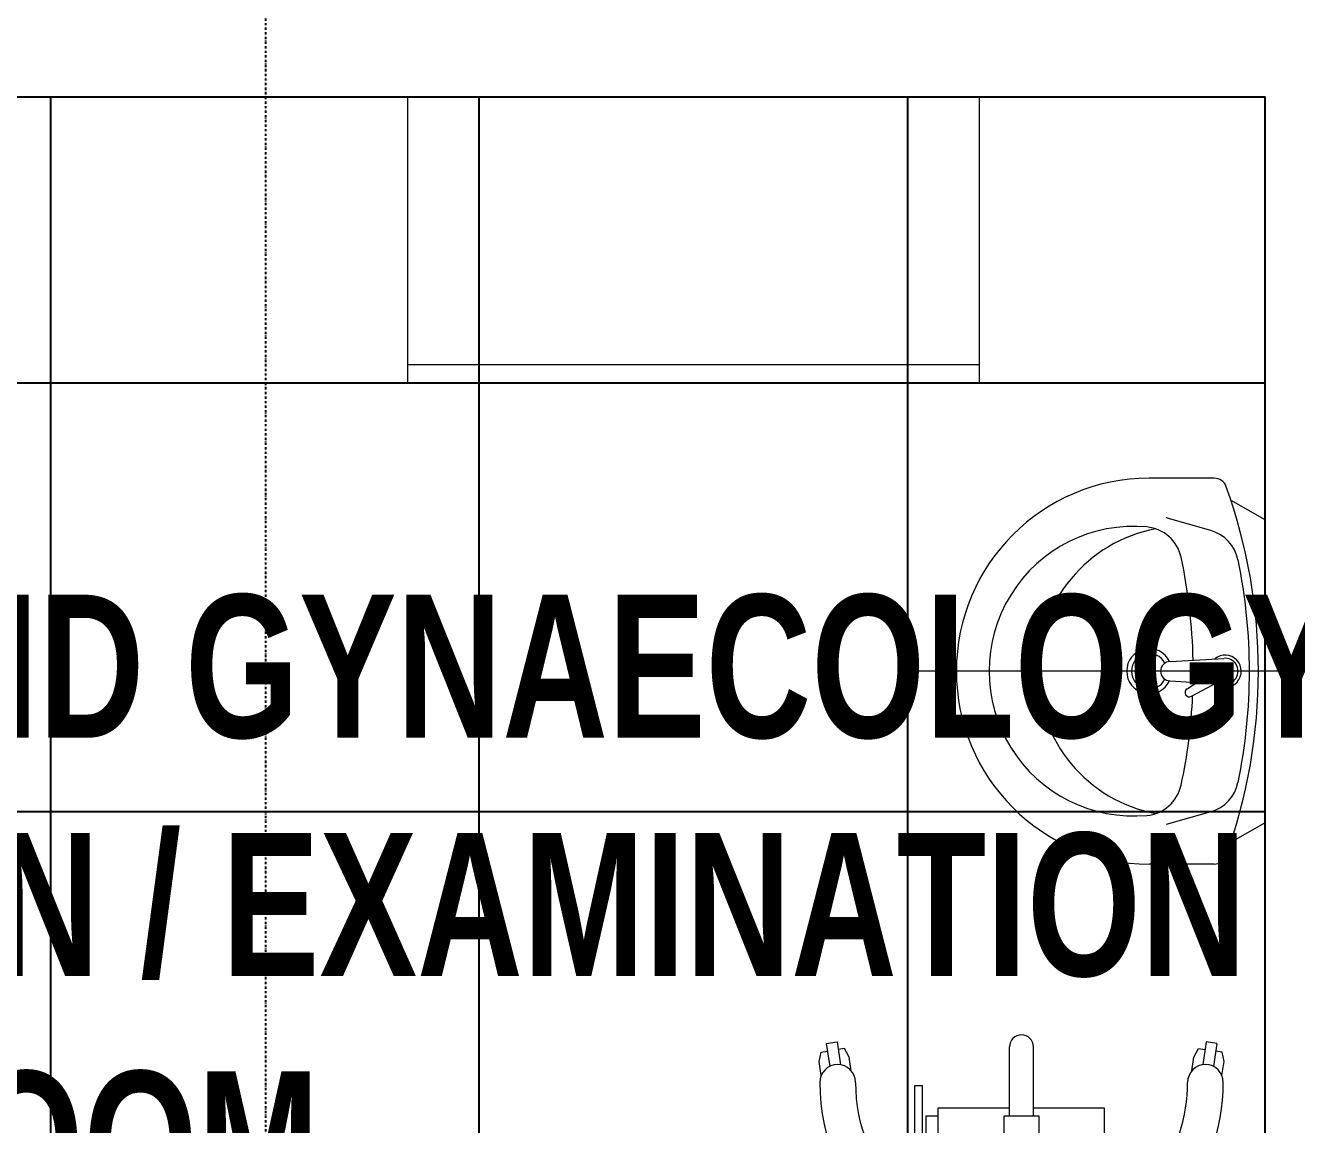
# Model space of a CAD drawing. Extents: x -12260 to 57327, y -29287 to 19916.
# Drawn here: x 27641 to 29420, y -4248 to -2710 of the extents above; entities that cross this region are included whole.
import ezdxf

# ---------------------------------------------------------------- set-up
doc = ezdxf.new("R2010")
doc.units = 0
doc.header["$LTSCALE"] = 0.25
doc.linetypes.add('DASHDOT', pattern=[25.4, 12.7, -6.35, 0, -6.35])
for name, color, linetype, lineweight in [('01-First Floor$0$72_EGR_BASE_TEXT', 252, 'Continuous', 5), ('01-First Floor$0$LOADING', 253, 'Continuous', 5), ('01-First Floor$0$SANIT', 250, 'Continuous', 5), ('01-First Floor$0$Walls', 251, 'Continuous', 5), ('E-LITE-CLNG-CNDT', 6, 'DASHDOT', 35), ('F-ALRM-CLNG-CNDT', 51, 'DASHDOT', 25)]:
    doc.layers.add(name, color=color, linetype=linetype, lineweight=lineweight)
doc.layers.add('01-First Floor$0$FALSE CEILING', color=251, linetype='Continuous')
doc.styles.add('01-First Floor$0$X3G_ENTITY_9EC9', font='swisscl.ttf', dxfattribs={"height": 0.2})

# ---------------------------------------------------------------- blocks, each defined once
blk = doc.blocks.new('01-First Floor$0$lav-manta 60')
at = {"layer": '01-First Floor$0$SANIT'}
for p, q in [((0, 0.04), (0, -0.56)), ((-0.2658, -0.0529), (-0.2358, 0)), ((-0.2358, 0), (0.2358, 0)), ((0.2658, -0.0529), (0.2358, 0)), ((0.0389, -0.1142), (0.0087, -0.0575)), ((-0.3, -0.0789), (-0.3, -0.18)), ((-0.015, -0.1473), (-0.0199, -0.064)), ((0.0274, -0.121), (-0.0078, -0.0673)), ((0.0191, -0.077), (0.0199, -0.064)), ((0.3, -0.0789), (0.3, -0.18)), ((-0.2185, -0.0841), (-0.2383, -0.1537)), ((0.2185, -0.0841), (0.2383, -0.1537)), ((0.015, -0.1473), (0.0174, -0.1057))]:
    blk.add_line(p, q, dxfattribs=at)
for centre, radius, start, end in [((0, -0.8557), 0.8457, 70.1771, 109.8229), ((0, -0.8696), 0.8457, 78.1914, 101.8086), ((0, -0.0617), 0.025, 320.7474, 220.368), ((-0.1608, -0.1006), 0.06, 101.8086, 164.0794), ((0, -0.0617), 0.02, 353.2671, 186.682), ((0, -0.0617), 0.00966, 25.4127, 215.9577), ((0.1608, -0.1006), 0.06, 15.9206, 78.1914), ((-0.28, -0.0789), 0.02, 109.8229, 180), ((0.28, -0.0789), 0.02, 0, 70.1771), ((0, -0.9572), 0.8457, 91.1572, 102.0883), ((0, -0.9572), 0.8457, 88.5486, 88.844), ((0.0332, -0.1176), 0.00666, 210.6852, 30.6852), ((0, -0.9572), 0.8457, 77.9117, 87.4274), ((-0.1645, -0.189), 0.06, 102.0883, 174.8142), ((0.1645, -0.189), 0.06, 5.1858, 77.9117), ((0, -0.18), 0.035, 115.3106, 64.6894), ((0, -0.18), 0.0275, 117.1496, 62.8504), ((0, -0.1473), 0.015, 180, 0), ((0, -0.1282), 0.2252, 190.6097, 349.3903), ((0, -0.18), 0.3, 180, 0), ((0, -0.2039), 0.2252, 174.8142, 5.1858)]:
    blk.add_arc(centre, radius, start, end, dxfattribs=at)
blk = doc.blocks.new('01-First Floor$0$mobile light')
at = {"layer": '01-First Floor$0$LOADING'}
for p, q in [((1882.58, -498.29), (1882.35, -499.8)), ((1882.58, -498.29), (1885.78, -498.78)), ((1883.78, -497.56), (1883.65, -498.45)), ((1885.1, -497.29), (1883.78, -497.56)), ((1887.04, -497.59), (1885.1, -497.29)), ((1923.94, -497.59), (1925.88, -497.29)), ((1928.41, -498.29), (1925.2, -498.78)), ((1925.88, -497.29), (1927.2, -497.56)), ((1927.2, -497.56), (1927.33, -498.45)), ((1928.41, -498.29), (1928.63, -499.8)), ((1882.35, -499.8), (1885.55, -500.28)), ((1883.28, -500.85), (1883.42, -499.96)), ((1928.63, -499.8), (1925.43, -500.28)), ((1927.7, -500.85), (1927.56, -499.96)), ((1884.47, -501.5), (1883.28, -500.85)), ((1886.4, -501.79), (1884.47, -501.5)), ((1924.58, -501.79), (1926.52, -501.5)), ((1926.52, -501.5), (1927.7, -500.85)), ((1947.59, -502.62), (1941.09, -502.62)), ((1948.76, -501.94), (1947.59, -502.62)), ((1947.59, -502.62), (1947.59, -505.45)), ((1948.15, -506.5), (1952.41, -502.55)), ((1953.47, -501.94), (1948.76, -501.94)), ((1958.23, -506.5), (1953.47, -501.94)), ((1947.59, -505.45), (1941.09, -505.45)), ((1947.59, -505.45), (1948.15, -506.5)), ((1946.6, -512.08), (1948.15, -506.5)), ((1958.23, -506.5), (1948.15, -506.5)), ((1959.78, -512.08), (1958.23, -506.5)), ((1963.08, -509.67), (1943.3, -509.67)), ((1959.78, -512.08), (1946.6, -512.08)), ((1908.01, -522.53), (1909, -517.55)), ((1911.69, -517.55), (1909, -517.55)), ((1912.69, -522.53), (1911.69, -517.55)), ((1911.69, -517.55), (1914.17, -518.99)), ((1914.17, -518.99), (1914.17, -523.77)), ((1921.08, -519.69), (1914.74, -519.69)), ((1922.73, -518.8), (1921.08, -519.69)), ((1921.08, -519.69), (1921.08, -523.01)), ((1921.08, -519.69), (1921.08, -523.01)), ((1925.38, -518.8), (1922.73, -518.8)), ((1892.68, -528.06), (1892.68, -523.24)), ((1892.68, -523.24), (1906.16, -523.24)), ((1897.5, -528.06), (1897.5, -523.24)), ((1906.16, -523.24), (1906.16, -528.06)), ((1908.01, -522.53), (1908.62, -524.28)), ((1912.69, -522.53), (1911.9, -524.78)), ((1921.08, -523.01), (1914.77, -523.01)), ((1922.73, -523.93), (1921.08, -523.04)), ((1892.68, -523.97), (1883.05, -523.97)), ((1909.15, -524.25), (1906.16, -524.32)), ((1909.15, -524.25), (1909.15, -526.94)), ((1911.9, -524.78), (1914.17, -523.77)), ((1925.38, -523.93), (1922.73, -523.93)), ((1892.68, -527.34), (1883.05, -527.34)), ((1906.16, -528.06), (1892.68, -528.06)), ((1909.15, -526.94), (1906.16, -526.87)), ((1884.47, -549.77), (1883.28, -550.42)), ((1886.4, -549.48), (1884.47, -549.77)), ((1924.58, -549.48), (1926.52, -549.77)), ((1926.52, -549.77), (1927.7, -550.42)), ((1882.35, -551.47), (1885.55, -550.99)), ((1882.58, -552.98), (1882.35, -551.47)), ((1883.28, -550.42), (1883.42, -551.31)), ((1928.63, -551.47), (1925.43, -550.99)), ((1927.7, -550.42), (1927.56, -551.31)), ((1928.41, -552.98), (1928.63, -551.47)), ((1882.58, -552.98), (1885.78, -552.5)), ((1883.78, -553.71), (1883.65, -552.82)), ((1928.41, -552.98), (1925.2, -552.5)), ((1927.2, -553.71), (1927.33, -552.82)), ((1885.1, -553.98), (1883.78, -553.71)), ((1887.04, -553.69), (1885.1, -553.98)), ((1923.94, -553.69), (1925.88, -553.98)), ((1925.88, -553.98), (1927.2, -553.71))]:
    blk.add_line(p, q, dxfattribs=at)
for points in [[(1903.33, -523.24), (1903.33, -514.02), (1891.61, -514.02), (1891.61, -523.97)], [(1954.27, -524.55), (1954.27, -528.82), (1952.05, -528.82), (1952.05, -524.5)], [(1891.61, -527.34), (1891.61, -537.34), (1903.33, -537.34), (1903.33, -528.06)], [(1892.74, -537.34), (1892.74, -539.04), (1895.76, -539.04), (1895.76, -537.34)], [(1898.05, -537.34), (1898.05, -539.5)], [(1898.05, -540.63), (1898.05, -540.87), (1898.53, -541.35), (1900.02, -541.35), (1900.5, -540.87), (1900.5, -537.34)]]:
    blk.add_lwpolyline(points, dxfattribs=at)
for points in [[(1929.78, -518.8), (1925.38, -518.8), (1925.38, -523.93), (1929.78, -523.93)], [(1899.3, -539.5), (1888.5, -539.5), (1888.5, -540.63), (1899.3, -540.63)]]:
    blk.add_lwpolyline(points, close=True, dxfattribs=at)
for centre, radius in [((1945.96, -511.25), 0.793), ((1960.42, -511.25), 0.793), ((1953.01, -531.79), 8.32), ((1953.01, -531.79), 7.35), ((1938.31, -531.85), 0.793), ((1968.07, -531.85), 0.793), ((1953.19, -546.77), 0.793)]:
    blk.add_circle(centre, radius, dxfattribs=at)
for centre, radius, start, end in [((1888.02, -499.89), 2.5, 90, 270), ((1888.02, -525.64), 28.25, 12.1463, 90), ((1922.96, -525.64), 28.25, 90, 128.2073), ((1922.96, -499.89), 2.5, 270, 90), ((1888.02, -525.64), 23.25, 20.3387, 90), ((1922.96, -525.64), 23.25, 90, 126.3743), ((1942.82, -519.31), 16.86, 97.1293, 177.6115), ((1942.82, -519.31), 13.97, 97.1293, 177.6115), ((1922.96, -525.64), 28.25, 138.4974, 155.7305), ((1922.96, -525.64), 23.25, 138.7224, 150.0382), ((1980.13, -532.49), 43.32, 148.2167, 181.2501), ((1926.25, -532.49), 43.32, 358.7499, 31.7833), ((1946.6, -514.96), 2.89, 90, 152.4092), ((1959.78, -514.96), 2.89, 27.5908, 90), ((1980.13, -532.49), 40.72, 152.4092, 181.2501), ((1926.25, -532.49), 40.72, 358.7499, 27.5908), ((1911.94, -521.38), 3.27, 313.0112, 46.9888), ((1888.02, -525.64), 28.25, 270, 5.3386), ((1883.05, -525.65), 1.68, 90, 270), ((1910.32, -525.6), 1.78, 229.0673, 130.9327), ((1888.02, -525.64), 23.25, 270, 356.3184), ((1953.19, -531.93), 16.44, 185.2361, 354.7639), ((1953.19, -531.93), 13.84, 185.2361, 354.7639), ((1922.96, -525.64), 28.25, 204.483, 208.105), ((1922.96, -525.64), 23.25, 210.2349, 221.2776), ((1922.96, -525.64), 28.25, 213.7985, 221.5026), ((1922.96, -525.64), 23.25, 233.6257, 270), ((1922.96, -525.64), 28.25, 231.7927, 270), ((1888.02, -551.39), 2.5, 90, 270), ((1922.96, -551.39), 2.5, 270, 90)]:
    blk.add_arc(centre, radius, start, end, dxfattribs=at)
blk = doc.blocks.new('01-First Floor$0$GF21027-P')
at = {"layer": '01-First Floor$0$LOADING'}
for p, q in [((0.4, 0.4), (-0.4, 0.4)), ((-0.4, 0.4), (-0.4, 0)), ((0.4, 0), (0.4, 0.4)), ((-0.4, 0.025), (0.4, 0.025)), ((-0.4, 0), (0.4, 0))]:
    blk.add_line(p, q, dxfattribs=at)
blk = doc.blocks.new('01-First Floor')
at = {"layer": '01-First Floor$0$FALSE CEILING', "linetype": 'Continuous'}
for p, q in [((27676, -6810), (27676, -2810)), ((28276, -6810), (28276, -2810)), ((28876, -6810), (28876, -2810)), ((25876, -3210), (29376, -3210)), ((25876, -3810), (29376, -3810))]:
    blk.add_line(p, q, dxfattribs=at)
at = {"layer": '01-First Floor$0$FALSE CEILING'}
blk.add_lwpolyline([(29376, -6810), (25876, -6810), (25876, -2810), (29376, -2810)], close=True, dxfattribs=at)
at = {"layer": '01-First Floor$0$Walls'}
for q in [(25876, -2810), (29376, -6810)]:
    blk.add_line((29376, -2810), q, dxfattribs=at)
at = {"layer": '01-First Floor$0$LOADING', "color": 1, "xscale": -1000, "yscale": 1000, "zscale": 1000, "rotation": 359.9999999790883}
blk.add_blockref('01-First Floor$0$GF21027-P', (28576, -3210, -0.1), dxfattribs=at)
at = {"layer": '01-First Floor$0$LOADING', "xscale": 10, "yscale": 10, "zscale": 10, "rotation": 270}
blk.add_blockref('01-First Floor$0$mobile light', (34291.7, 14691.2, -0.1), dxfattribs=at)
at = {"layer": '01-First Floor$0$SANIT', "xscale": 900.000000000201, "yscale": 900.000000000201, "zscale": 900.000000000201, "rotation": 270}
blk.add_blockref('01-First Floor$0$lav-manta 60', (29376, -3613.6), dxfattribs=at)
at = {"layer": '01-First Floor$0$72_EGR_BASE_TEXT', "insert": (27733.3, -3506.6), "char_height": 200, "width": 3714.666, "attachment_point": 2, "style": '01-First Floor$0$X3G_ENTITY_9EC9'}
blk.add_mtext('{\\fSwis721 LtCn BT|b1|i0|c0|p34;OBSTETRICS AND GYNAECOLOGY CONSULTATION / EXAMINATION ROOM}', dxfattribs=at)

msp = doc.modelspace()

# ---------------------------------------------------------------- linework, layer by layer
at = {"layer": 'F-ALRM-CLNG-CNDT'}
msp.add_lwpolyline([(30104.1, 689.3), (28076.7, 689.3, 0.414214), (27976.7, 589.3), (27976.7, -4498.6)], format="xyb", dxfattribs=at)

# ---------------------------------------------------------------- block references
at = {"layer": 'E-LITE-CLNG-CNDT'}
msp.add_blockref('01-First Floor', (0, 0), dxfattribs=at)

doc.saveas('drawing.dxf')
